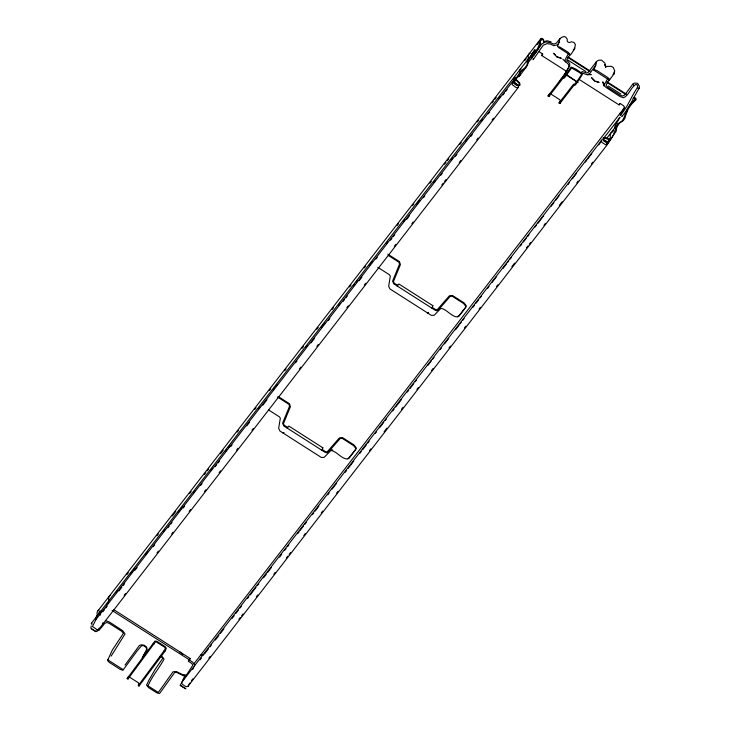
<?xml version="1.0" encoding="UTF-8"?>
<svg xmlns="http://www.w3.org/2000/svg" width="730" height="730" viewBox="0 0 730 730"><rect width="100%" height="100%" fill="white"/><g stroke="black" fill="none" stroke-linecap="round" stroke-linejoin="round"><path stroke-width="1.09" d="M560.01 38.654L557.455 46.647L559.846 47.049L568.214 52.323L570.513 54.987L574.528 49.056L575.413 44.466L573.844 42.34L571.371 41.783L569.628 42.55L568.095 42.249L567.246 41.026L567.183 39.101L565.905 37.267L564.254 36.5C560.585 36.929 558.486 40.36 556.442 43.033L553.814 44.119L550.721 42.723L545.775 41.92L541.833 43.855L531.431 58.756L531.787 57.779M634.133 98.048A1.67 1.351 37.7 0 1 635.401 98.906L635.374 99.426C631.797 102.364 628.776 105.804 626.723 110.44C624.269 115.167 624.405 121.308 618.237 123.425L606.831 138.153M578.972 79.305L619.086 104.938L620.162 103.55L623.767 105.85L624.415 107.684L620.144 115.431C627.773 107.328 631.103 96.506 637.345 87.773L637.555 85.72L636.916 84.689L635.657 84.507C630.519 87.755 629.223 95.101 623.657 97.738L620.144 96.634L606.667 87.837L603.774 85.62L602.706 81.815L604.33 84.123M622.161 115.513L621.805 116.49C629.379 108.186 633.302 97.501 639.17 88.303L639.389 86.249L637.609 83.256L634.37 83.047L632.746 84.196L624.761 94.973L622.526 96.031L620.29 95.274L607.688 87.217L605.973 85.209L609.221 79.634M428.181 312.404L427.972 313.279L428.099 312.376M602.204 139.549L181.825 682.167L181.706 683.253L182.701 684.594L186.022 686.711L187.856 686.474L607.415 144.485L610.864 138.463M601.383 140.187L601.264 141.264L602.259 142.606L605.581 144.722L607.415 144.485M627.672 110.595L625.811 114.154M515.982 77.143L95.959 619.542L92.454 626.523L97.272 629.826L98.915 629.205L99.07 628.138M98.915 629.205L518.473 87.217L518.629 86.149M92.026 623.676L92.026 624.205M278.668 396.819L289.436 403.699L290.43 406.665L283.468 423.601L284.207 425.234L287.766 427.515L287.063 428.017L288.852 426.083L322.879 447.818L322.003 450.328L322.094 449.443L325.662 451.724L327.378 451.651L339.359 437.927L342.379 437.526L354.041 444.971L356.204 447.736L355.957 448.959L349.177 457.719L347.991 458.34M387.776 254.149L399.438 261.596L400.423 264.561L393.47 281.497L394.2 283.14L397.768 285.412L397.065 285.914L398.854 283.979L432.881 305.715L431.996 308.233L432.096 307.348L435.655 309.62L437.37 309.547L449.361 295.823L452.381 295.422L464.043 302.877L466.196 305.633L465.959 306.865L459.179 315.615L457.993 316.245M194.317 666.49L194.618 665.03L192.802 662.22L189.198 659.92L188.404 661.298L192.008 663.597L192.656 665.432L183.194 680.086L182.746 680.305L185.338 674.803L182.5 674.575L176.45 671.582L173.037 671.773L158.337 692.46L148.017 685.871C152.041 676.181 159.085 668.288 164.058 659.226L162.471 656.936L160.828 656.06M520.362 74.122L519.404 76.194L516.22 77.809M561.032 101.443L561.206 100.612M603.263 140.215L607.953 141.948L609.705 139.238L605.015 137.514L603.007 138.079L603.619 140.853L606.94 142.971L608.145 143.025L616.275 131.017A10.622 10.476 9.4 0 1 622.854 120.943A9.18 9.052 9.4 0 0 625.263 117.256C626.44 110.312 630.884 104.052 635.994 99.828A1.478 1.195 37.7 0 0 635.346 97.993L634.124 97.419M596.264 61.849L596.474 62.853L593.855 70.189L609.367 80.099L613.939 74.013L614.651 70.819L613.383 67.625L611.348 66.33L605.854 66.403L604.823 64.578L605.809 67.443L604.942 63.254L601.639 60.125L598.217 60.316L596.264 61.849L588.371 72.215L586.82 72.973L582.44 71.631L580.505 72.671M613.939 74.013L614.651 70.819M533.447 58.838L533.092 59.814L543.275 45.15L547.108 43.636L550.721 44.165L553.705 45.671L557.501 44.813L559.609 41.984M97.008 630.054L98.833 630.574L104.81 623.311L106.881 622.526L109.117 623.292L121.718 631.341L123.434 633.348L112.356 649.974L107.538 660.54L109.317 662.411L120.121 669.31L122.667 670.204L123.306 669.748L136.948 651.142L141.127 646.196L142.587 645.585L144.357 645.922L146.42 647.884L146.42 650.238L142.268 657.657L142.688 657.319M609.367 80.099L609.623 79.406L607.844 77.535L597.04 70.627L594.494 69.733L593.855 70.189M139.074 685.634L138.828 686.255L164.98 651.233L166.34 648.322L165.345 646.743L156.749 641.259L154.961 641.059L127.011 678.699L128.489 676.445M96.761 616.257L95.995 617.689L100.074 611.457L99.18 612.424M539.917 41.062L541.697 39.046A1.67 1.351 37.7 0 1 543.01 39.831L543.959 42.203L543.54 39.548L542.49 38.663A1.478 1.195 37.7 0 0 540.647 38.909L97.975 610.764L97.026 612.543L97.245 615.792M540.647 38.909C539.506 45.488 536.587 52.916 530.254 56.557A9.18 9.052 9.4 0 0 527.845 60.243A10.622 10.476 9.4 0 1 521.256 70.317L513.528 82.572L514.075 83.64L517.397 85.766L520.098 85.109L519.65 82.974L516.019 79.388L514.486 81.185M603.774 85.62L607.497 78.977M568.214 53.938L564.764 60.353L568.524 64.477L569.008 66.713L565.412 72.991M111.097 656.151L125.058 633.941L122.74 630.72L109.263 621.933L105.75 620.828M128.644 677.604L127.841 679.228L155.171 642.135L156.403 641.971L164.907 647.41L165.336 648.632L164.15 650.704L138.244 685.58L138.8 684.101L138.426 682.796L129.922 677.367L128.863 677.476M192.702 669.373L193.779 667.448M95.484 619.067L96.615 617.096M106.58 604.951C110.184 602.505 107.383 598.636 109.537 595.826A1.478 1.195 37.7 0 1 110.677 595.324M146.894 651.881L147.688 650.494L143.299 656.078L147.132 649.308L146.648 647.072L144.239 645.311L141.492 644.754L139.43 645.43L125.04 665.057M515.517 77.553L512.013 84.534L516.037 87.518L517.625 87.828L518.473 87.217M526.677 62.023C529.761 59.814 526.877 56.274 529.095 53.837A1.478 1.195 37.7 0 1 530.226 53.345M541.277 39.31L540.364 41.099L540.529 44.567L536.742 51.155L534.132 54.841L530.135 57.716L528.666 60.152L527.452 65.417L519.404 76.194M188.404 661.298L190.265 658.533L113.871 609.714M566.562 71.376L541.724 55.507L542.518 54.13M187.856 686.474L189.827 683.034M548.029 95.968L561.89 78.055L562.784 77.088L563.305 77.608L564.974 75.601L571.061 67.124C575.13 68.228 579.666 71.166 582.43 74.387L576.8 83.147L575.121 85.154L574.61 84.644L573.716 85.611L559.846 103.523L559.016 102.994L572.886 85.081L573.78 84.114L574.3 84.625L578.726 78.94L581.491 74.615L580.998 73.474L571.59 67.945L565.805 76.13L564.135 78.137L563.615 77.617L562.72 78.585L548.86 96.497L548.029 95.968L549.836 93.349M548.86 96.497L550.046 94.425L551.269 94.261L559.773 99.7L560.211 100.913L559.016 102.994M559.28 81.541L564.837 73.922M559.846 103.523L560.64 102.136M619.086 104.938L619.88 103.55M620.071 117.22L614.915 125.952L614.943 128.535M569.966 54.504L566.681 60.115L569.692 63.492L569.719 65.782L563.487 76.103M618.237 123.425C614.706 129.374 614.085 136.464 608.692 141.638L607.497 142.104L604.184 139.987L603.737 138.335L604.887 138.116L609.587 139.841M533.292 53.582L534.36 51.949M533.037 54.814L535.829 50.133L534.889 51.136M595.881 65.162L589.84 73.374L587.376 74.752L581.883 73.009M126.911 574.583L128.307 572.776M156.932 535.802L158.328 534.004M172.289 515.964L175.784 511.456M189.745 493.416L191.141 491.618M204.4 474.482L205.796 472.675M207.192 470.877L208.588 469.071M220.46 453.741L223.252 450.136M237.213 432.096L238.61 430.289M254.67 409.548L256.066 407.751M269.324 390.614L270.721 388.807M284.682 370.776L286.078 368.969M302.138 348.228L303.534 346.421M316.793 329.294L318.189 327.487M332.15 309.447L333.546 307.649M349.606 286.908L351.002 285.101M364.27 267.965L365.666 266.167M397.074 225.579L398.471 223.781M412.432 205.741L413.828 203.935M429.888 183.194L431.284 181.396M444.543 164.259L445.939 162.452M447.335 160.655L448.731 158.848M459.909 144.421L461.305 142.615M477.356 121.873L478.752 120.067M492.02 102.939L493.416 101.132M494.812 99.326L496.208 97.528M524.824 60.553L526.22 58.747M537.198 44.576L538.558 42.824M539.662 41.674L541.697 39.046M91.405 623.283L529.515 57.314M115.96 592.751L117.357 590.944M130.624 573.817L132.02 572.01M133.417 570.203L134.813 568.405M145.288 554.873L147.378 552.172M163.438 531.431L164.834 529.624M178.093 512.487L179.489 510.69M180.885 508.883L182.281 507.076M193.45 492.65L194.846 490.843M210.906 470.102L212.302 468.304M225.561 451.167L226.957 449.361M228.353 447.563L229.749 445.756M258.374 408.782L259.771 406.975M273.038 389.847L274.434 388.041M275.83 386.234L277.227 384.436M305.843 347.462L307.239 345.655M321.2 327.615L324.695 323.107M338.656 305.076L340.052 303.269M353.32 286.133L354.716 284.335M356.112 282.528L357.508 280.721M369.371 265.391L372.163 261.787M386.124 243.747L387.52 241.949M403.58 221.208L404.977 219.401M416.839 204.071L419.631 200.467M433.593 182.427L434.989 180.62M451.049 159.879L452.445 158.082M465.713 140.945L467.109 139.138M481.07 121.107L482.466 119.3M498.517 98.559L499.913 96.752M513.181 79.625L514.577 77.818M102.939 611.676L104.335 609.879M105.74 608.072L107.137 606.265M118.999 590.935L121.791 587.331M123.188 585.524L124.584 583.726M135.059 570.194L137.149 567.493M153.209 546.752L154.605 544.945M167.864 527.808L169.26 526.011M170.656 524.204L172.052 522.397M183.221 507.97L184.617 506.164M200.677 485.423L202.073 483.625M215.341 466.488L216.737 464.681M218.133 462.884L219.529 461.077M230.698 446.651L232.094 444.844M246.749 425.909L249.541 422.296M262.809 405.168L266.998 399.757M295.613 362.783L297.01 360.976M310.98 342.945L314.466 338.428M328.427 320.397L329.823 318.59M343.091 301.454L344.487 299.656M345.883 297.849L347.279 296.042M359.142 280.712L361.934 277.108M375.895 259.068L377.291 257.27M390.559 240.134L391.955 238.327M393.351 236.529L394.748 234.722M406.619 219.392L409.411 215.788M423.373 197.748L424.769 195.95M440.82 175.2L442.216 173.402M455.483 156.266L456.88 154.459M470.841 136.428L472.237 134.621M488.288 113.88L489.684 112.073M502.952 94.946L504.348 93.139M505.744 91.332L507.14 89.535M527.233 63.82L531.413 58.409M541.724 55.507L542.801 54.12L539.196 51.821M124.2 595.279L125.596 593.472M157.014 552.893L158.41 551.086M171.669 533.949L173.065 532.152M189.125 511.411L190.521 509.604M204.482 491.564L205.878 489.766M219.146 472.629L220.542 470.823M236.593 450.082L237.989 448.284M251.95 430.244L253.346 428.437M299.419 368.924L300.815 367.117M316.875 346.376L318.271 344.569M346.896 307.595L348.292 305.797M364.343 285.056L365.739 283.249M394.364 246.275L395.76 244.468M411.82 223.727L413.216 221.929M441.832 184.955L443.229 183.148M444.625 181.341L446.021 179.543M459.289 162.407L460.685 160.6M476.736 139.859L478.132 138.061M492.093 120.021L493.489 118.214M144.494 654.992L145.69 653.432M189.198 659.92L190.265 658.533M193.788 663.962L624.725 107.264M200.002 659.874L201.398 658.077M204.391 654.071L208.579 648.66M209.975 646.862L211.371 645.055M215.359 640.037L218.854 635.529M220.442 633.33L223.937 628.822M232.113 618.392L234.211 615.691M235.799 613.492L238.591 609.888M239.987 608.081L241.384 606.274M247.47 598.554L248.866 596.748M250.262 594.95L251.658 593.143M251.859 592.751L256.048 587.34M257.444 585.533L258.84 583.735M263.53 577.813L266.322 574.209M267.718 572.402L271.405 567.502M279.59 557.072L281.68 554.362M284.673 550.365L286.069 548.558M287.465 546.761L288.861 544.954M297.74 533.621L299.136 531.823M300.03 530.527L303.516 526.02M304.912 524.213L306.308 522.406M312.394 514.686L313.791 512.88M315.187 511.082L318.873 506.173M327.752 494.849L329.148 493.042M332.141 489.045L336.329 483.634M345.208 472.301L346.604 470.494M348.192 468.304L353.785 461.086M359.863 453.366L361.259 451.56M362.655 449.753L366.351 444.853M367.747 443.046L369.143 441.248M375.229 433.52L376.625 431.722M379.609 427.716L383.798 422.305M385.194 420.507L386.59 418.701M392.676 410.981L394.072 409.174M395.669 406.975L401.254 399.766M407.34 392.037L408.736 390.24M410.132 388.433L411.528 386.626M411.72 386.234L413.819 383.533M415.215 381.726L416.611 379.919M427.78 365.493L431.266 360.985M432.662 359.178L434.058 357.381M440.144 349.652L441.541 347.854M444.534 343.848L448.722 338.437M455.502 329.814L458.997 325.306M459.891 324.01L461.287 322.204M462.683 320.406L464.079 318.599M472.958 307.266L474.354 305.469M475.951 303.269L478.743 299.665M480.139 297.858L481.535 296.051M487.622 288.332L489.018 286.525M492.002 282.528L496.19 277.117M502.979 268.494L506.465 263.986M507.359 262.69L508.755 260.884M510.151 259.077L511.548 257.279M520.426 245.946L521.822 244.139M523.419 241.949L526.211 238.336M527.608 236.538L529.004 234.732M535.09 227.012L536.486 225.205M537.882 223.398L539.278 221.601M539.47 221.208L543.658 215.797M551.141 206.271L553.933 202.657M555.53 200.458L559.025 195.95M567.894 184.626L569.29 182.819M572.284 178.823L576.472 173.411M585.351 162.078L586.747 160.271M587.641 158.976L591.829 153.565M598.618 144.941L601.411 141.337M603.701 138.235L619.752 117.493M632.682 102.419L635.401 98.906M612.388 132.148L613.711 130.433M616.366 127.011L619.013 123.589M608.619 140.644L609.705 139.238M191.424 680.661L192.82 678.854M208.88 658.113L210.276 656.316M238.893 619.341L240.289 617.534M241.685 615.728L243.081 613.93M256.349 596.793L257.745 594.986M273.805 574.245L275.201 572.448M286.37 558.012L287.766 556.214M289.162 554.408L290.558 552.601M303.817 535.473L305.213 533.667M321.273 512.925L322.669 511.119M336.63 493.088L338.026 491.281M369.444 450.702L370.84 448.895M384.099 431.759L386.891 428.154M401.555 409.22L402.951 407.413M416.912 389.382L418.308 387.575M431.567 370.438L432.963 368.632M449.023 347.891L450.419 346.093M464.38 328.053L465.776 326.255M479.044 309.118L480.44 307.312M496.491 286.571L497.887 284.764M511.849 266.733L514.641 263.129M526.512 247.789L527.909 245.992M529.305 244.185L530.701 242.387M543.959 225.251L545.356 223.444M559.317 205.413L562.118 201.799M576.773 182.865L578.169 181.058M591.437 163.921L592.833 162.124M102.437 623.447L102.948 622.818M573.187 49.959L574.839 48.134M613.008 74.46L614.112 73.246M525.874 67.844L521.302 71.239L514.586 81.514L514.641 82.782L517.962 84.899L519.203 84.99L519.203 83.366L515.572 79.78M437.735 310.159L439.323 308.562M611.485 132.331L610.189 134.192L610.317 137.924L606.402 144.339M95.959 619.542L96.424 619.122M283.769 432.543L283.085 433.091L283.851 432.571M181.825 682.167L182.655 681.528M181.022 683.636L180.082 685.351L185.958 688.919M97.291 631.304L95.84 631.678L90.94 628.484L91.14 625.948M633.074 98.431L633.841 98.094M201.571 654.746L202.338 654.409M544.461 41.437L547.144 40.78L551.04 41.847M96.387 631.185L95.146 631.094L91.834 628.977M621.513 113.36L620.144 113.187M587.376 74.752L591.282 74.661L589.229 74.186M185.338 688.527L180.885 685.68M185.913 675.962L184.024 675.953L176.724 672.476L174.735 672.439L159.614 693.464L157.215 693.062L148.856 687.788L146.557 685.123L148.783 680.415L155.326 669.109L162.717 658.451L161.777 657.046L160.043 656.37M432.342 305.697L432.881 305.715M322.341 447.791L322.879 447.818M330.991 449.908L332.743 449.981M637.345 87.773L639.17 88.303M200.586 655.175L203.013 654.965A1.67 1.351 37.7 0 1 203.414 655.093M557.072 56.748L561.315 58.254L556.944 57.113L553.623 53.336L555.694 55.38M595.908 81.249L599.102 82.39L594.731 81.24L591.4 77.462L594.841 80.875M107.794 659.838L123.306 669.748M558.724 47.651L569.053 54.239M568.095 56.913L590.032 70.929M607.196 81.897L626.276 94.079M567.803 57.433L589.74 71.449M606.904 82.417L625.975 94.599M568.013 60.143L585.898 71.567M608.291 86.012L620.902 94.06M566.571 74.788C576.454 81.167 586.546 88.458 566.608 75.108M388.269 255.409L399.009 262.262L399.511 264.205L392.585 281.096L393.808 283.833L435.262 310.314L436.814 310.706L438.119 310.186L450.072 296.508L452.025 296.134L463.65 303.561L465.804 306.326L465.567 307.549L458.787 316.309L457.601 316.929C451.058 316.838 447.152 309.255 440.893 308.37L434.204 315.25L431.348 315.369L389.893 288.888L388.67 286.151L390.331 276.059L389.364 274.717L377.738 267.29M277.382 396.938L289.007 404.365L289.509 406.3L282.583 423.199L283.806 425.928L325.261 452.418L326.812 452.801L328.117 452.29L340.08 438.611L342.023 438.237L353.649 445.665L355.802 448.421L355.565 449.653L348.785 458.404L347.599 459.033C341.065 458.942 337.151 451.35 330.9 450.465L324.202 457.345L321.346 457.473L279.891 430.992L278.668 428.255L280.329 418.162L279.362 416.821L268.631 409.959M112.119 610.49L189.481 659.911M153.154 643.678L153.984 644.207M164.15 650.704L164.98 651.233M179.461 651.625L182.71 654.39M562.757 59.176L566.352 62.643M513.947 81.888L516.849 84.753M632.746 84.196L634.032 85.656M519.432 71.102A4.672 3.769 37.7 0 1 520.7 68.894M101.142 610.882A4.672 3.769 37.7 0 0 99.882 613.091A5.813 4.681 37.7 0 1 100.284 615.207M97.975 610.764A1.478 1.195 37.7 0 1 99.116 610.262M91.478 623.949A9.18 1.405 33.2 0 1 91.597 623.219M531.969 53.819L530.829 55.973L534.908 49.74L531.969 53.819"/></g></svg>
